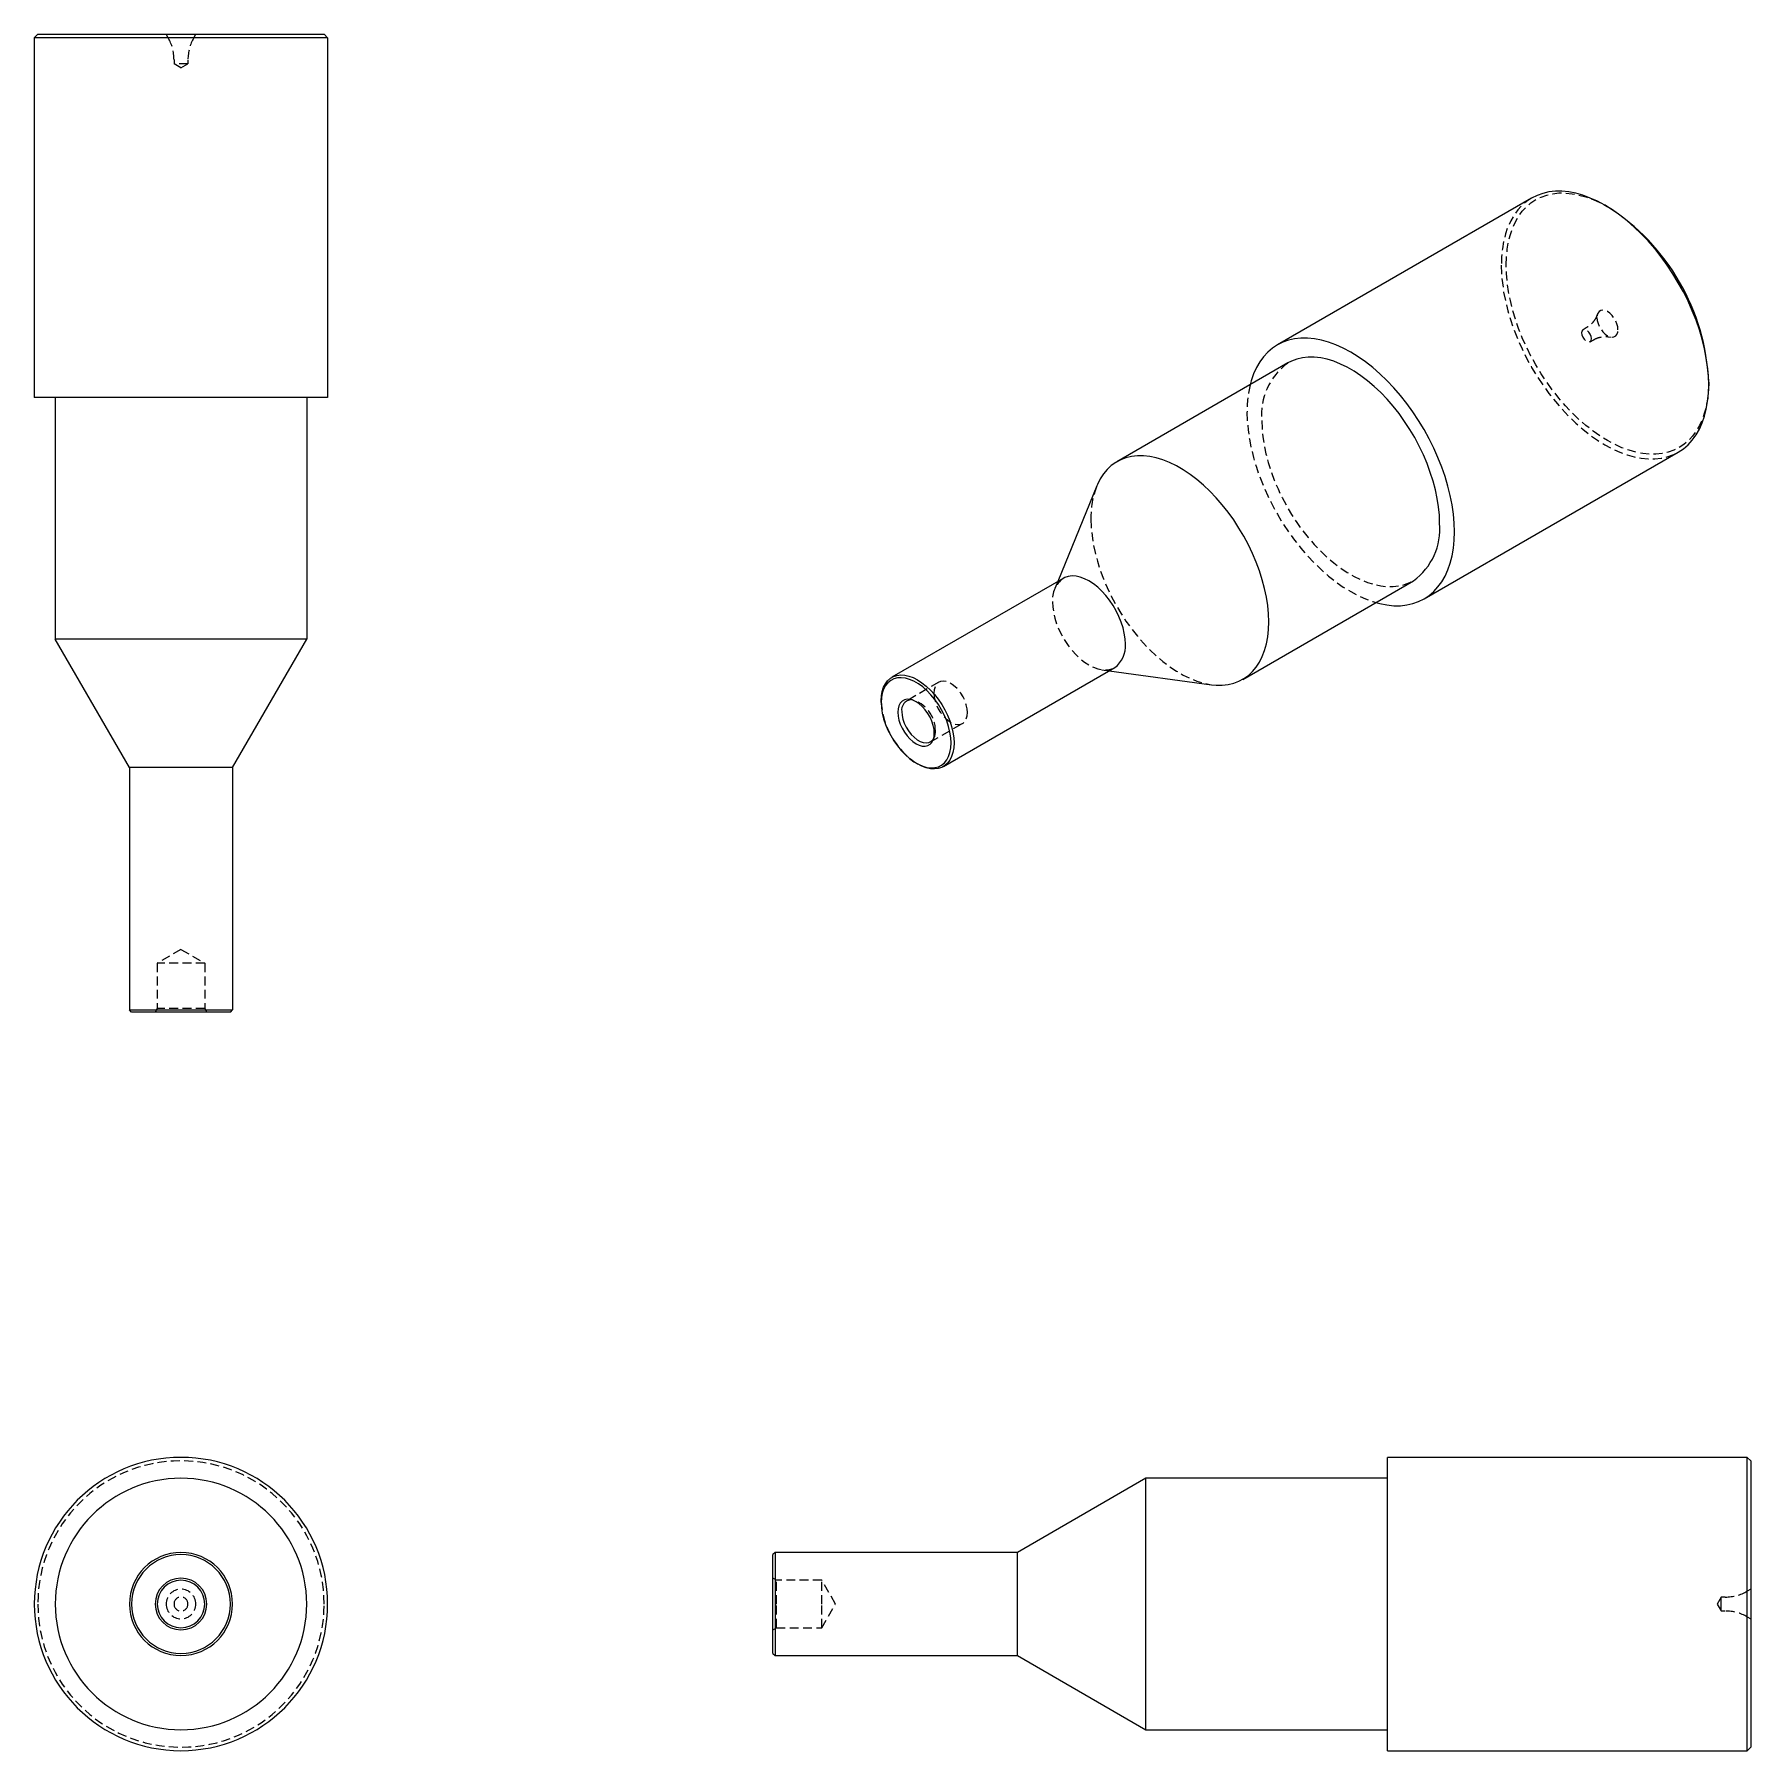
# Model space of a CAD drawing. Header units: millimetres. Extents: x 298 to 543, y 174 to 420.
import ezdxf

# ---------------------------------------------------------------- set-up
doc = ezdxf.new("R2010")
doc.units = ezdxf.units.MM
doc.linetypes.add('HIDDEN', pattern=[1.905, 1.27, -0.635])

msp = doc.modelspace()

# ---------------------------------------------------------------- linework, layer by layer
at = {"color": 7, "linetype": 'Continuous', "lineweight": 25}
for p, q in [((298.12, 419.88), (297.62, 419.38)), ((339.62, 419.38), (297.62, 419.38)), ((297.62, 419.38), (297.62, 367.88)), ((298.12, 419.88), (339.12, 419.88)), ((339.12, 419.88), (339.62, 419.38)), ((339.62, 419.38), (339.62, 367.88)), ((512.02, 396.44), (475.61, 375.41)), ((522.88, 395.19), (522.53, 395.4)), ((477.11, 372.82), (452.64, 358.69)), ((537.37, 370.09), (537.37, 369.68)), ((339.62, 367.88), (297.62, 367.88)), ((300.62, 367.88), (300.62, 333.28)), ((336.62, 367.88), (336.62, 333.28)), ((496.61, 339.04), (533.02, 360.06)), ((449.75, 355.21), (444.16, 341.53)), ((444.94, 341.98), (420.41, 327.82)), ((470.64, 327.52), (495.11, 341.64)), ((336.62, 333.28), (300.62, 333.28)), ((311.25, 314.88), (300.62, 333.28)), ((326, 314.88), (336.62, 333.28)), ((427.78, 315.04), (452.32, 329.21)), ((451.53, 328.75), (466.18, 326.75)), ((418.88, 324.19), (418.88, 324.44)), ((326, 314.88), (311.25, 314.88)), ((311.25, 314.88), (311.25, 280.18)), ((326, 314.88), (326, 280.18)), ((423.88, 315.53), (424.09, 315.41)), ((311.25, 280.18), (326, 280.18)), ((311.55, 279.88), (311.25, 280.18)), ((325.69, 279.88), (326, 280.18)), ((325.69, 279.88), (311.55, 279.88)), ((542.88, 216.12), (491.38, 216.12)), ((491.38, 195.12), (491.38, 216.12)), ((543.38, 215.62), (542.88, 216.12)), ((542.88, 195.12), (542.88, 216.12)), ((543.38, 215.62), (543.38, 195.12)), ((456.78, 213.12), (438.38, 202.5)), ((491.38, 213.12), (456.78, 213.12)), ((456.78, 195.12), (456.78, 213.12)), ((403.68, 202.5), (403.38, 202.19)), ((403.38, 195.12), (403.38, 202.19)), ((438.38, 202.5), (403.68, 202.5)), ((403.68, 202.5), (403.68, 195.12)), ((438.38, 195.12), (438.38, 202.5)), ((403.38, 188.04), (403.38, 195.12)), ((403.68, 195.12), (403.68, 187.75)), ((438.38, 187.75), (438.38, 195.12)), ((456.78, 177.12), (456.78, 195.12)), ((491.38, 174.12), (491.38, 195.12)), ((542.88, 174.12), (542.88, 195.12)), ((543.38, 195.12), (543.38, 174.62)), ((403.38, 188.04), (403.68, 187.75)), ((403.68, 187.75), (438.38, 187.75)), ((438.38, 187.75), (456.78, 177.12)), ((456.78, 177.12), (491.38, 177.12)), ((542.88, 174.12), (543.38, 174.62)), ((491.38, 174.12), (542.88, 174.12))]:
    msp.add_line(p, q, dxfattribs=at)
at = {"color": 7, "linetype": 'HIDDEN', "lineweight": 18}
for p, q in [((316.78, 419.39), (316.5, 419.88)), ((320.46, 419.39), (320.75, 419.88)), ((317.62, 416.24), (317.62, 415.64)), ((319.62, 415.64), (317.62, 415.64)), ((318.62, 415.06), (317.62, 415.64)), ((318.62, 415.06), (319.62, 415.64)), ((319.62, 416.24), (319.62, 415.64)), ((521.47, 379.88), (521.32, 379.5)), ((519.81, 377.84), (519.38, 377.59)), ((520.38, 375.86), (520.81, 376.1)), ((523, 376.58), (523.41, 376.52)), ((444.16, 341.53), (443.76, 340.55)), ((427.13, 327.11), (422.54, 324.45)), ((450.49, 328.89), (451.53, 328.75)), ((423.38, 324.6), (422.95, 324.66)), ((425.94, 318.57), (430.53, 321.22)), ((426.32, 318.82), (426.48, 319.22)), ((318.62, 288.84), (315.22, 286.88)), ((318.62, 288.84), (322.02, 286.88)), ((322.02, 286.88), (315.22, 286.88)), ((315.22, 286.88), (315.22, 280.38)), ((322.02, 286.88), (322.02, 280.38)), ((315.22, 280.38), (314.93, 279.88)), ((322.02, 280.38), (315.22, 280.38)), ((322.02, 280.38), (322.31, 279.88)), ((403.88, 198.52), (403.38, 198.81)), ((403.88, 195.12), (403.88, 198.52)), ((410.38, 198.52), (403.88, 198.52)), ((410.38, 195.12), (410.38, 198.52)), ((412.34, 195.12), (410.38, 198.52)), ((543.38, 197.25), (542.89, 196.96)), ((403.88, 191.72), (403.88, 195.12)), ((410.38, 191.72), (410.38, 195.12)), ((410.38, 191.72), (412.34, 195.12)), ((539.14, 196.12), (538.56, 195.12)), ((538.56, 195.12), (539.14, 194.12)), ((539.14, 195.12), (539.14, 196.12)), ((539.74, 196.12), (539.14, 196.12)), ((539.14, 194.12), (539.14, 195.12)), ((403.38, 191.43), (403.88, 191.72)), ((403.88, 191.72), (410.38, 191.72)), ((539.14, 194.12), (539.74, 194.12)), ((542.89, 193.28), (543.38, 193))]:
    msp.add_line(p, q, dxfattribs=at)
at = {"color": 7, "linetype": 'HIDDEN', "lineweight": 18, "flags": 128}
for points in [[(512.02, 396.44), (512.02, 396.44), (511.3, 395.96), (510.64, 395.39), (510.03, 394.73), (509.49, 393.99), (509.02, 393.17), (508.61, 392.27), (508.28, 391.31), (508.01, 390.27), (507.83, 389.18), (507.71, 388.02), (507.67, 386.82)], [(508.38, 386.82), (508.42, 388), (508.53, 389.12), (508.71, 390.19), (508.97, 391.2), (509.3, 392.14), (509.69, 393.02), (510.15, 393.82), (510.68, 394.54), (511.27, 395.18), (511.92, 395.74), (512.63, 396.21), (513.38, 396.58), (514.19, 396.87), (515.04, 397.06), (515.93, 397.16), (516.86, 397.16), (517.81, 397.06), (518.79, 396.87), (519.8, 396.59), (520.81, 396.21), (521.84, 395.75), (522.88, 395.19), (522.88, 395.19)], [(507.67, 386.82), (507.71, 385.58), (507.83, 384.29), (508.01, 382.98), (508.28, 381.64), (508.61, 380.29), (509.02, 378.92), (509.49, 377.56), (510.03, 376.19), (510.64, 374.84), (511.3, 373.5), (512.02, 372.19), (512.8, 370.9), (513.63, 369.66), (514.5, 368.46), (515.41, 367.31), (516.36, 366.21), (517.33, 365.18), (518.34, 364.21), (519.37, 363.32), (520.41, 362.5), (521.46, 361.76), (522.52, 361.1), (523.58, 360.53), (524.64, 360.06), (525.68, 359.67), (526.71, 359.38), (527.71, 359.19), (528.69, 359.09), (529.64, 359.09), (530.55, 359.19), (531.42, 359.39), (532.25, 359.68), (533.02, 360.06)], [(537.37, 370.09), (537.34, 368.91), (537.23, 367.79), (537.04, 366.72), (536.79, 365.71), (536.46, 364.76), (536.06, 363.89), (535.6, 363.09), (535.07, 362.36), (534.48, 361.72), (533.83, 361.17), (533.13, 360.7), (532.37, 360.32), (531.56, 360.04), (530.71, 359.85), (529.82, 359.75), (528.9, 359.75), (527.94, 359.85), (526.96, 360.04), (525.96, 360.32), (524.94, 360.69), (523.91, 361.16), (522.88, 361.72), (521.84, 362.35), (520.81, 363.08), (519.8, 363.88), (518.79, 364.75), (517.81, 365.69), (516.86, 366.7), (515.93, 367.77), (515.04, 368.9), (514.19, 370.07), (513.38, 371.28), (512.63, 372.54), (511.92, 373.82), (511.27, 375.12), (510.68, 376.44), (510.15, 377.78), (509.69, 379.11), (509.3, 380.45), (508.97, 381.77), (508.71, 383.07), (508.53, 384.36), (508.42, 385.61), (508.38, 386.82)], [(524.38, 377.59), (524.34, 377.99), (524.23, 378.43), (524.05, 378.86), (523.81, 379.27), (523.53, 379.64), (523.21, 379.95), (522.88, 380.19), (522.54, 380.34), (522.23, 380.39), (521.94, 380.35), (521.7, 380.21), (521.52, 379.99), (521.41, 379.69), (521.37, 379.32)], [(521.37, 379.32), (521.41, 378.91), (521.52, 378.48), (521.7, 378.05), (521.94, 377.64), (522.23, 377.27), (522.54, 376.96), (522.88, 376.72), (523.21, 376.57), (523.53, 376.51), (523.81, 376.56), (524.05, 376.69), (524.23, 376.92), (524.34, 377.22), (524.38, 377.59)], [(520.59, 376.32), (520.54, 376.62), (520.42, 376.94), (520.23, 377.23), (520, 377.46), (519.76, 377.6), (519.53, 377.63), (519.34, 377.56), (519.21, 377.39), (519.17, 377.13)], [(519.17, 377.13), (519.21, 376.83), (519.34, 376.51), (519.53, 376.22), (519.76, 375.99), (520, 375.85), (520.23, 375.81), (520.42, 375.89), (520.54, 376.06), (520.59, 376.32)], [(471.26, 365.8), (471.3, 364.55), (471.41, 363.27), (471.6, 361.96), (471.86, 360.62), (472.19, 359.27), (472.6, 357.9), (473.08, 356.53), (473.62, 355.17), (474.22, 353.81), (474.89, 352.48), (475.61, 351.16), (476.38, 349.88), (477.21, 348.64), (478.08, 347.44), (478.99, 346.29), (479.94, 345.19), (480.92, 344.16), (481.92, 343.19), (482.95, 342.29), (483.99, 341.47), (485.05, 340.74), (486.11, 340.08), (487.17, 339.51), (488.22, 339.03), (489.26, 338.65), (489.7, 338.52)], [(473.38, 364.58), (473.42, 363.43), (473.53, 362.25), (473.71, 361.03), (473.97, 359.8), (474.3, 358.55), (474.7, 357.29), (475.17, 356.03), (475.7, 354.78), (476.29, 353.55), (476.94, 352.33), (477.64, 351.14), (478.39, 349.99), (479.19, 348.88), (480.03, 347.83), (480.9, 346.82), (481.81, 345.88), (482.74, 345), (483.68, 344.2), (484.65, 343.47), (485.62, 342.82), (486.6, 342.26), (487.57, 341.78), (488.53, 341.4), (489.48, 341.11), (490.41, 340.91), (491.31, 340.81), (492.19, 340.81), (493.03, 340.9), (493.82, 341.08), (494.58, 341.37), (495.11, 341.64)], [(448.92, 350.45), (448.95, 349.31), (449.07, 348.12), (449.25, 346.91), (449.51, 345.68), (449.84, 344.43), (450.24, 343.17), (450.7, 341.91), (451.23, 340.66), (451.82, 339.42), (452.47, 338.21), (453.18, 337.02), (453.93, 335.87), (454.73, 334.76), (455.56, 333.7), (456.44, 332.7), (457.34, 331.76), (458.27, 330.88), (459.22, 330.08), (460.18, 329.35), (461.16, 328.7), (462.13, 328.14), (463.1, 327.66), (464.07, 327.28), (465.02, 326.99), (465.95, 326.79), (466.18, 326.75)], [(443.42, 338.6), (443.45, 337.86), (443.57, 337.07), (443.76, 336.27), (444.01, 335.46), (444.34, 334.65), (444.73, 333.85), (445.17, 333.08), (445.67, 332.35), (446.21, 331.66), (446.78, 331.03), (447.38, 330.47), (448, 329.98), (448.63, 329.57), (449.26, 329.25), (449.88, 329.03), (450.48, 328.89), (451.05, 328.86), (451.59, 328.93), (452.09, 329.09), (452.32, 329.21)], [(431.24, 322.78), (431.2, 323.31), (431.07, 323.87), (430.88, 324.44), (430.61, 325.01), (430.28, 325.54), (429.9, 326.03), (429.49, 326.45), (429.05, 326.8), (428.61, 327.06), (428.17, 327.21), (427.76, 327.27), (427.38, 327.22), (427.06, 327.06), (426.79, 326.8), (426.59, 326.46), (426.47, 326.04), (426.43, 325.55)], [(426.43, 325.55), (426.47, 325.02), (426.59, 324.45), (426.79, 323.88), (427.06, 323.32), (427.38, 322.78), (427.76, 322.3), (428.17, 321.87), (428.61, 321.53), (429.05, 321.27), (429.49, 321.11), (429.9, 321.06), (430.28, 321.11), (430.61, 321.27), (430.88, 321.52), (431.07, 321.87), (431.2, 322.29), (431.24, 322.78)]]:
    msp.add_lwpolyline(points, dxfattribs=at)
at = {"color": 7, "linetype": 'Continuous', "lineweight": 25, "flags": 128}
for points in [[(537.37, 369.68), (537.34, 370.92), (537.22, 372.21), (537.03, 373.52), (536.77, 374.86), (536.44, 376.21), (536.03, 377.58), (535.56, 378.94), (535.02, 380.31), (534.41, 381.66), (533.75, 383), (533.02, 384.31), (532.25, 385.6), (531.42, 386.84), (530.55, 388.04), (529.64, 389.19), (528.69, 390.29), (527.71, 391.32), (526.71, 392.29), (525.68, 393.18), (524.64, 394), (523.58, 394.74), (522.52, 395.4), (521.46, 395.97), (520.41, 396.44), (519.37, 396.83), (518.34, 397.12), (517.33, 397.31), (516.36, 397.41), (515.41, 397.41), (514.5, 397.31), (513.63, 397.11), (512.8, 396.82), (512.02, 396.44)], [(500.96, 348.66), (500.92, 349.9), (500.81, 351.18), (500.62, 352.5), (500.36, 353.83), (500.02, 355.19), (499.62, 356.55), (499.14, 357.92), (498.6, 359.29), (498, 360.64), (497.33, 361.98), (496.61, 363.29), (495.83, 364.57), (495.01, 365.82), (494.14, 367.02), (493.22, 368.17), (492.28, 369.26), (491.3, 370.3), (490.29, 371.27), (489.26, 372.16), (488.22, 372.98), (487.17, 373.72), (486.11, 374.38), (485.05, 374.94), (483.99, 375.42), (482.95, 375.81), (481.92, 376.1), (480.92, 376.29), (479.94, 376.39), (478.99, 376.39), (478.08, 376.29), (477.21, 376.09), (476.38, 375.8), (475.61, 375.41), (474.89, 374.94), (474.22, 374.37), (473.62, 373.71), (473.08, 372.97), (472.6, 372.15), (472.19, 371.25), (471.86, 370.28), (471.7, 369.69)], [(498.84, 349.88), (498.8, 351.03), (498.69, 352.21), (498.5, 353.42), (498.24, 354.66), (497.91, 355.91), (497.51, 357.16), (497.05, 358.42), (496.52, 359.67), (495.93, 360.91), (495.28, 362.13), (494.58, 363.31), (493.82, 364.46), (493.03, 365.57), (492.19, 366.63), (491.31, 367.63), (490.41, 368.58), (489.48, 369.45), (488.53, 370.26), (487.57, 370.99), (486.6, 371.63), (485.62, 372.2), (484.65, 372.67), (483.68, 373.06), (482.74, 373.35), (481.81, 373.54), (480.9, 373.65), (480.03, 373.65), (479.19, 373.56), (478.39, 373.37), (477.64, 373.09), (477.11, 372.82)], [(533.02, 360.06), (533.02, 360.06), (533.75, 360.54), (534.41, 361.11), (535.02, 361.77), (535.56, 362.51), (536.03, 363.33), (536.44, 364.23), (536.77, 365.19), (537.03, 366.23), (537.22, 367.32), (537.34, 368.48), (537.37, 369.68)], [(474.37, 335.76), (474.33, 336.9), (474.22, 338.09), (474.04, 339.3), (473.78, 340.53), (473.45, 341.78), (473.05, 343.04), (472.58, 344.3), (472.05, 345.55), (471.46, 346.79), (470.81, 348), (470.11, 349.19), (469.36, 350.34), (468.56, 351.45), (467.72, 352.51), (466.85, 353.51), (465.95, 354.45), (465.02, 355.33), (464.07, 356.14), (463.1, 356.86), (462.13, 357.51), (461.16, 358.07), (460.18, 358.55), (459.22, 358.93), (458.27, 359.22), (457.34, 359.42), (456.44, 359.52), (455.56, 359.53), (454.73, 359.44), (453.93, 359.25), (453.18, 358.97), (452.47, 358.59), (451.82, 358.13), (451.23, 357.57), (450.7, 356.93), (450.24, 356.21), (449.84, 355.41), (449.75, 355.21)], [(489.7, 338.52), (490.29, 338.36), (491.3, 338.17), (492.28, 338.07), (493.22, 338.07), (494.14, 338.17), (495.01, 338.36), (495.83, 338.65), (496.61, 339.04), (497.33, 339.52), (498, 340.09), (498.6, 340.75), (499.14, 341.49), (499.62, 342.31), (500.02, 343.2), (500.36, 344.17), (500.62, 345.21), (500.81, 346.3), (500.92, 347.45), (500.96, 348.66)], [(453.85, 332.58), (453.81, 333.33), (453.69, 334.11), (453.51, 334.91), (453.25, 335.73), (452.92, 336.54), (452.53, 337.33), (452.09, 338.1), (451.59, 338.84), (451.05, 339.53), (450.48, 340.16), (449.88, 340.72), (449.26, 341.21), (448.63, 341.61), (448, 341.93), (447.38, 342.16), (446.78, 342.29), (446.21, 342.32), (445.67, 342.26), (445.17, 342.1), (444.94, 341.98)], [(466.18, 326.75), (466.85, 326.69), (467.72, 326.68), (468.56, 326.77), (469.36, 326.96), (470.11, 327.24), (470.81, 327.62), (471.46, 328.09), (472.05, 328.64), (472.58, 329.28), (473.05, 330), (473.45, 330.8), (473.78, 331.67), (474.04, 332.6), (474.22, 333.6), (474.33, 334.65), (474.37, 335.76)], [(418.88, 324.44), (418.92, 325.14), (419.03, 325.79), (419.22, 326.38), (419.48, 326.89), (419.8, 327.33), (420.19, 327.67), (420.64, 327.93), (421.13, 328.09), (421.67, 328.16), (422.25, 328.13), (422.85, 328), (423.47, 327.77), (424.09, 327.45), (424.72, 327.04), (425.34, 326.55), (425.94, 325.99), (426.52, 325.36), (427.06, 324.67), (427.55, 323.94), (428, 323.17), (428.39, 322.37), (428.71, 321.56), (428.97, 320.75), (429.16, 319.95), (429.27, 319.17), (429.31, 318.42)], [(428.89, 318.42), (428.85, 319.16), (428.73, 319.95), (428.53, 320.75), (428.27, 321.56), (427.93, 322.36), (427.53, 323.16), (427.07, 323.92), (426.56, 324.64), (426.01, 325.3), (425.43, 325.91), (424.82, 326.44), (424.2, 326.89), (423.57, 327.25), (422.95, 327.52), (422.34, 327.69), (421.75, 327.76), (421.2, 327.73), (420.69, 327.6), (420.24, 327.37), (419.84, 327.04), (419.5, 326.62), (419.23, 326.12), (419.04, 325.54), (418.92, 324.9), (418.88, 324.19)], [(426.49, 319.8), (426.45, 320.35), (426.33, 320.92), (426.14, 321.51), (425.88, 322.09), (425.56, 322.65), (425.19, 323.16), (424.77, 323.62), (424.34, 324.01), (423.88, 324.32), (423.43, 324.53), (422.99, 324.65), (422.58, 324.67), (422.21, 324.58), (421.88, 324.4), (421.62, 324.12), (421.43, 323.75), (421.31, 323.31), (421.27, 322.81)], [(418.88, 324.19), (418.92, 323.45), (419.04, 322.67), (419.23, 321.86), (419.5, 321.05), (419.84, 320.25), (420.24, 319.46), (420.69, 318.7), (421.2, 317.98), (421.75, 317.31), (422.34, 316.7), (422.95, 316.17), (423.57, 315.72), (424.2, 315.36), (424.82, 315.09), (425.43, 314.92), (426.01, 314.85), (426.56, 314.88), (427.07, 315.01), (427.53, 315.25), (427.93, 315.57), (428.27, 315.99), (428.53, 316.49), (428.73, 317.07), (428.85, 317.72), (428.89, 318.42)], [(421.27, 322.81), (421.31, 322.27), (421.43, 321.69), (421.62, 321.1), (421.88, 320.52), (422.21, 319.97), (422.58, 319.45), (422.99, 318.99), (423.43, 318.6), (423.88, 318.29), (424.34, 318.08), (424.77, 317.96), (425.19, 317.94), (425.56, 318.03), (425.88, 318.22), (426.14, 318.5), (426.33, 318.86), (426.45, 319.3), (426.49, 319.8)], [(421.83, 322.9), (421.87, 322.36), (421.99, 321.8), (422.19, 321.23), (422.46, 320.67), (422.79, 320.13), (423.16, 319.64), (423.58, 319.22), (424.01, 318.87), (424.46, 318.62), (424.89, 318.46), (425.31, 318.41), (425.68, 318.46), (426.01, 318.61), (426.28, 318.87), (426.39, 319.04)], [(429.31, 318.42), (429.27, 317.71), (429.16, 317.06), (428.97, 316.48), (428.71, 315.96), (428.39, 315.53), (428, 315.18), (427.55, 314.92), (427.06, 314.76), (426.52, 314.7), (425.94, 314.73), (425.34, 314.86), (424.72, 315.09), (424.09, 315.41), (424.09, 315.41)]]:
    msp.add_lwpolyline(points, dxfattribs=at)
at = {"color": 7, "linetype": 'HIDDEN', "lineweight": 18}
for centre, radius, start, end in [((311.32, 416.24), 6.3, 0, 30), ((325.92, 416.24), 6.3, 150, 180), ((482.45, 365.43), 9.11, 125.906, 185.4062), ((487.38, 365.95), 16.12, 166.5536, 180.5184), ((461.57, 350.68), 12.66, 159.0067, 181.0281), ((447.17, 338.94), 3.77, 126.2403, 185.0718), ((430.17, 324.94), 11.3, 182.5205, 237.4741), ((422.12, 320.22), 4.52, 358.7594, 76.5657), ((424.5, 320.04), 2.15, 332.107, 2.1523), ((318.62, 195.12), 20.5, 0, 180), ((318.62, 195.12), 2.12, 0, 180), ((539.74, 202.42), 6.3, 270, 300), ((318.62, 195.12), 20.5, 180, 0), ((318.62, 195.12), 2.12, 180, 0), ((318.62, 195.12), 1, 0, 180), ((318.62, 195.12), 1, 180, 0), ((539.74, 187.82), 6.3, 60, 90)]:
    msp.add_arc(centre, radius, start, end, dxfattribs=at)
at = {"color": 7, "linetype": 'Continuous', "lineweight": 25}
for centre, radius, start, end in [((506, 368.71), 31.41, 2.5115, 57.4831), ((489.76, 349.02), 9.11, 305.906, 5.4062), ((450.09, 332.25), 3.77, 306.2403, 5.0718), ((423.29, 323.14), 1.48, 94.6288, 189.3357), ((318.62, 195.12), 21, 0, 180), ((318.62, 195.12), 18, 0, 180), ((318.62, 195.12), 7.38, 0, 180), ((318.62, 195.12), 7.07, 0, 180), ((318.62, 195.12), 3.69, 0, 180), ((318.62, 195.12), 3.4, 0, 180), ((318.62, 195.12), 21, 180, 0), ((318.62, 195.12), 18, 180, 0), ((318.62, 195.12), 7.38, 180, 0), ((318.62, 195.12), 7.07, 180, 0), ((318.62, 195.12), 3.69, 180, 0), ((318.62, 195.12), 3.4, 180, 0)]:
    msp.add_arc(centre, radius, start, end, dxfattribs=at)
at = {"color": 7, "linetype": 'HIDDEN', "lineweight": 18}
for points, knots in [([(521.31, 379.49), (521.27, 379.39), (521.17, 379.18), (520.92, 378.79), (520.55, 378.38), (520.17, 378.05), (519.9, 377.9), (519.8, 377.85)], [0, 0, 0, 0, 0.17682, 0.391564, 0.624411, 0.866877, 1, 1, 1, 1]), ([(520.81, 376.09), (520.89, 376.14), (521.14, 376.29), (521.58, 376.46), (522.11, 376.58), (522.57, 376.61), (522.87, 376.6), (522.98, 376.58), (522.99, 376.58)], [0, 0, 0, 0, 0.110003, 0.347477, 0.573835, 0.785689, 0.979573, 1, 1, 1, 1])]:
    msp.add_open_spline(points, degree=3, knots=knots, dxfattribs=at)

doc.saveas('drawing.dxf')
